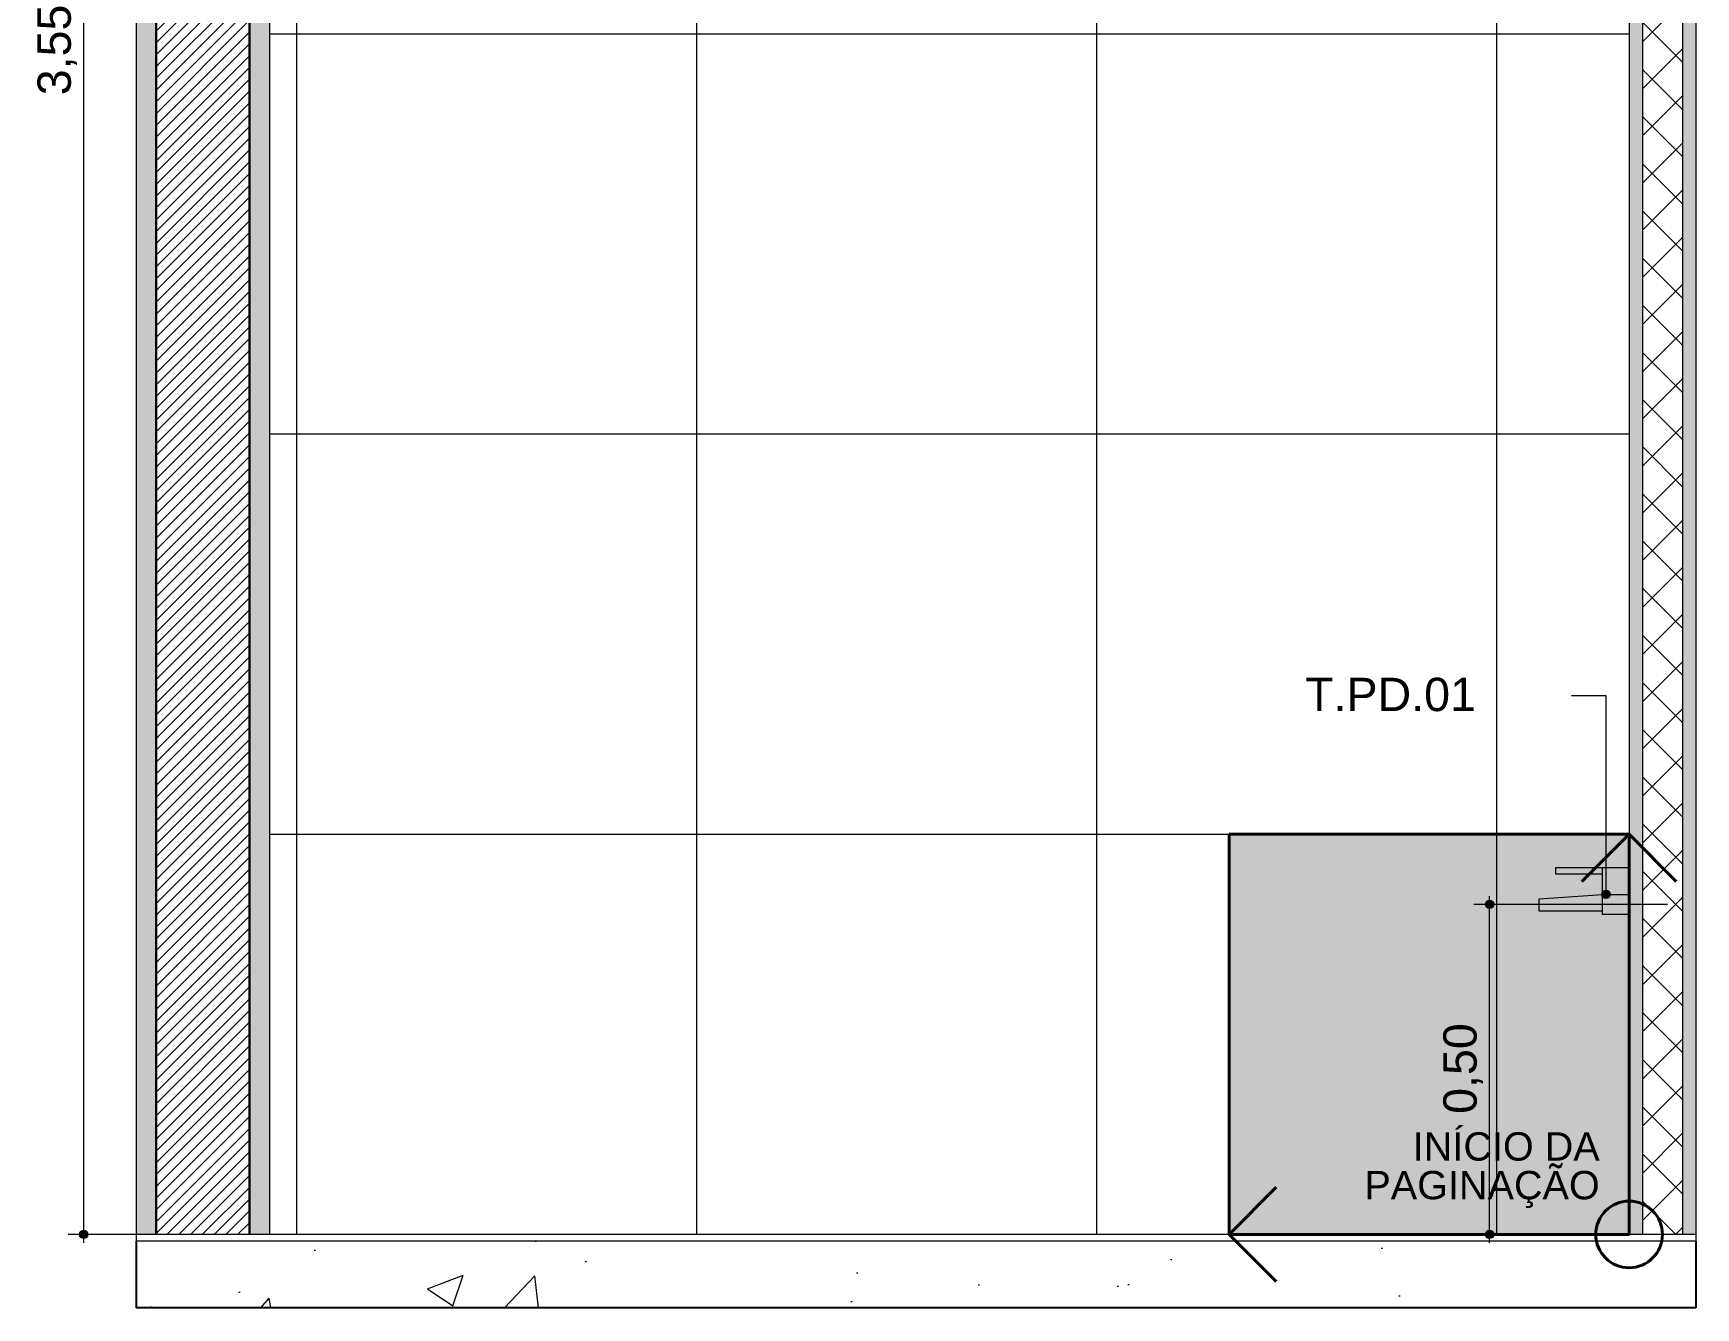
# Model space of a CAD drawing. Header units: metres. Extents: x -1.4 to 64, y -2.2 to 1.7.
# Drawn here: x 26.985 to 29.478, y -2.152 to -0.241 of the extents above; entities that cross this region are included whole.
import ezdxf

# ---------------------------------------------------------------- set-up
doc = ezdxf.new("R2010")
doc.units = ezdxf.units.M
doc.header["$MEASUREMENT"] = 0
for name, color, linetype, lineweight, true_color in [('0_Caneta_No__25', 7, 'Continuous', 13, 0x982312), ('LAJES.EST_Caneta_No__254', 7, 'Continuous', 0, 0xd1c9ad), ('LAJES.EST_Caneta_No__97', 7, 'Continuous', 13, 0x6b6b6b), ('LOUCAS-METAIS.ARQ_Caneta_No__13', 7, 'Continuous', 0, 0xaaaaaa), ('NOTAS-EXECUTIVO.ARQ_Caneta_No__12', 7, 'Continuous', 0, 0x030303), ('NOTAS-EXECUTIVO.ARQ_Caneta_No__24', 7, 'Continuous', 40, 0x851f10), ('PAREDE CONSTRUIR_Caneta_No__97', 7, 'Continuous', 13, 0x6b6b6b)]:
    doc.layers.add(name, color=color, linetype=linetype, lineweight=lineweight, true_color=true_color)
for name, color, linetype, lineweight in [('LAJES.EST_Caneta_No__4', 7, 'Continuous', 25), ('LAJES.EST_Caneta_No__7', 7, 'Continuous', 13), ('NOTAS-EXECUTIVO.ARQ_Caneta_No__1', 7, 'Continuous', 40), ('NOTAS-LAYOUT.EXEC_Caneta_No__241', 7, 'Continuous', 13), ('NOTAS-LAYOUT.EXEC_Caneta_No__5', 7, 'Continuous', 20), ('PAREDE CONSTRUIR_Caneta_No__241', 7, 'Continuous', 13), ('PAREDE CONSTRUIR_Caneta_No__3', 7, 'Continuous', 30), ('PAREDE CONSTRUIR_Caneta_No__83', 84, 'Continuous', 0)]:
    doc.layers.add(name, color=color, linetype=linetype, lineweight=lineweight)
doc.layers.add('NOTAS-LAYOUT.EXEC', color=7, linetype='Continuous')
doc.layers.add('PAREDE CONSTRUIR', color=7, linetype='Continuous')
doc.styles.add('GENERATED_STYLE_1', font='arial.ttf')
doc.dimstyles.new('GENERATED_STYLE__1', dxfattribs={"dimtxt": 0.05, "dimasz": 0.02375, "dimexe": 0.18, "dimexo": 0.267183, "dimgap": 0, "dimtad": 1, "dimzin": 0, "dimdsep": 46, "dimtxsty": 'GENERATED_STYLE_1', "dimblk": 'ARROWHEAD_11', "dimblk1": 'ARROWHEAD_11', "dimblk2": 'ARROWHEAD_11', "dimcen": 0.09, "dimclrd": 256, "dimclre": 256, "dimclrt": 256, "dimadec": 0, "dimazin": 0, "dimtfac": 1, "dimtdec": 4, "dimtmove": 0, "dimatfit": 3, "dimfxl": 0, "dimtolj": 1, "dimtzin": 0, "dimarcsym": 0})
pattern_1 = [(45, (64.37934, -1.54186), (-0.159099, 0.159099), [0, -0.15, 0, -0.225]), (110, (64.87934, -1.54186), (0.2114308, 0.0769545), [0, -0.11, 0, -0.19])]
pattern_2 = [(50, (64.37934, -2.04186), (-0.546554, 0.047817), [0.05715, -0.62865]), (355, (64.37934, -2.04186), (-0.10573, 0.5731705), [0.04572, -0.502922]), (100.4514, (64.4249, -2.04584), (0.440824, 0.525353), [0.04857, -0.534271]), (46.1842, (64.37934, -1.88946), (-0.813237, 0.126127), [0.085725, -0.942975]), (96.6356, (64.4471, -1.9), (0.712212, 0.742278), [0.072855, -0.801407]), (351.1842, (64.3793, -1.88946), (0.712212, 0.742278), [0.06858, -0.75438]), (21, (64.45554, -1.92756), (-0.454843, 0.3067956), [0.05715, -0.62865]), (326, (64.45554, -1.92756), (0.185406, 0.552564), [0.04572, -0.50292]), (71.4514, (64.49344, -1.9531), (0.640249, 0.245768), [0.04857, -0.53427]), (37.5, (64.37934, -2.04186), (0.0092658, 0.2536651), [0, -0.496824, 0, -0.51054, 0, -0.504825]), (7.5, (64.37934, -2.04186), (0.200459, 0.3005417), [0, -0.291084, 0, -0.485394, 0, -0.192405]), (327.5, (64.20941, -2.04186), (-0.4067718, 0.0171862), [0, -0.1905, 0, -0.59436, 0, -0.78867]), (317.5, (64.1332, -2.04186), (0.4443875, 0.0762795), [0, -0.24765, 0, -0.394716, 0, -0.56007])]

# ---------------------------------------------------------------- blocks, each defined once
blk = doc.blocks.new('*D86', base_point=(64.3793, -2.0419))
at = {"layer": '0_Caneta_No__25', "linetype": 'Continuous', "lineweight": 13, "true_color": 0x982312}
for points in [[(29.1629, -1.5469), (29.1633, -1.5492), (29.1647, -1.5513), (29.1667, -1.5526), (29.1691, -1.5531), (29.1715, -1.5526), (29.1735, -1.5513), (29.1749, -1.5492), (29.1754, -1.5469), (29.1749, -1.5445), (29.1735, -1.5424), (29.1715, -1.5411), (29.1691, -1.5406), (29.1667, -1.5411), (29.1647, -1.5424), (29.1633, -1.5445)], [(29.1629, -2.0419), (29.1633, -2.0442), (29.1647, -2.0463), (29.1667, -2.0476), (29.1691, -2.0481), (29.1715, -2.0476), (29.1735, -2.0463), (29.1749, -2.0442), (29.1754, -2.0419), (29.1749, -2.0395), (29.1735, -2.0374), (29.1715, -2.0361), (29.1691, -2.0356), (29.1667, -2.0361), (29.1647, -2.0374), (29.1633, -2.0395)]]:
    blk.add_hatch(color=24, dxfattribs=at).paths.add_polyline_path(points)
at = {"layer": '0_Caneta_No__25', "color": 24, "linetype": 'Continuous', "lineweight": 13, "true_color": 0x982312}
for p, q in [((29.1691, -1.5406), (29.1691, -1.5344)), ((29.1629, -1.5469), (29.1457, -1.5469)), ((29.1691, -2.0356), (29.1691, -1.5531)), ((29.4363, -1.5469), (29.1754, -1.5469)), ((29.1629, -2.0419), (29.1457, -2.0419)), ((29.4363, -2.0419), (29.1754, -2.0419)), ((29.1691, -2.0544), (29.1691, -2.0481))]:
    blk.add_line(p, q, dxfattribs=at)
for centre in [(29.1691, -1.5469), (29.1691, -2.0419)]:
    blk.add_circle(centre, 0.00625, dxfattribs=at)
at = {"layer": '0_Caneta_No__25', "color": 24, "lineweight": 13, "true_color": 0x982312, "insert": (29.1591, -1.8611), "char_height": 0.05, "attachment_point": 7, "rotation": 90, "style": 'GENERATED_STYLE_1'}
blk.add_mtext('\\A1;{\\pql;\\fArial|b0|i0|c0|p0;\\W1.000000;0,50}', dxfattribs=at)
blk = doc.blocks.new('ARROWHEAD_11')
at = {"color": 0, "linetype": 'Continuous', "lineweight": 0}
blk.add_line((0, 0), (-1, 0), dxfattribs=at)
at = {"color": 0, "linetype": 'Continuous', "lineweight": 0, "const_width": 0.25, "flags": 128}
blk.add_lwpolyline([(-0.125, 0, 1), (0.125, 0, 1)], format="xyb", close=True, dxfattribs=at)
blk = doc.blocks.new('*D87', base_point=(64.3793, -2.0419))
at = {"layer": '0_Caneta_No__25', "linetype": 'Continuous', "lineweight": 13, "true_color": 0x982312}
for points in [[(27.0543, 1.5081), (27.0548, 1.5058), (27.0562, 1.5037), (27.0582, 1.5024), (27.0606, 1.5019), (27.063, 1.5024), (27.065, 1.5037), (27.0663, 1.5058), (27.0668, 1.5081), (27.0663, 1.5105), (27.065, 1.5126), (27.063, 1.5139), (27.0606, 1.5144), (27.0582, 1.5139), (27.0562, 1.5126), (27.0548, 1.5105)], [(27.0543, -2.0419), (27.0548, -2.0442), (27.0562, -2.0463), (27.0582, -2.0476), (27.0606, -2.0481), (27.063, -2.0476), (27.065, -2.0463), (27.0663, -2.0442), (27.0668, -2.0419), (27.0663, -2.0395), (27.065, -2.0374), (27.063, -2.0361), (27.0606, -2.0356), (27.0582, -2.0361), (27.0562, -2.0374), (27.0548, -2.0395)]]:
    blk.add_hatch(color=24, dxfattribs=at).paths.add_polyline_path(points)
at = {"layer": '0_Caneta_No__25', "color": 24, "linetype": 'Continuous', "lineweight": 13, "true_color": 0x982312}
for p, q in [((27.0543, 1.5081), (27.0371, 1.5081)), ((27.0606, -2.0356), (27.0606, 1.5019)), ((27.3278, 1.5081), (27.0668, 1.5081)), ((27.0543, -2.0419), (27.0371, -2.0419)), ((27.3278, -2.0419), (27.0668, -2.0419)), ((27.0606, -2.0544), (27.0606, -2.0481))]:
    blk.add_line(p, q, dxfattribs=at)
for centre in [(27.0606, 1.5081), (27.0606, -2.0419)]:
    blk.add_circle(centre, 0.00625, dxfattribs=at)
at = {"layer": '0_Caneta_No__25', "color": 24, "lineweight": 13, "true_color": 0x982312, "insert": (27.0506, -0.3336), "char_height": 0.05, "attachment_point": 7, "rotation": 90, "style": 'GENERATED_STYLE_1'}
blk.add_mtext('\\A1;{\\pql;\\fArial|b0|i0|c0|p0;\\W1.000000;3,55}', dxfattribs=at)
blk = doc.blocks.new('Label_9_8', base_point=(29.3439, -1.5319))
at = {"layer": 'NOTAS-LAYOUT.EXEC', "linetype": 'Continuous', "lineweight": 0, "true_color": 0x000000}
blk.add_hatch(color=18, dxfattribs=at).paths.add_polyline_path([(29.3376, -1.5319), (29.3381, -1.5342), (29.3395, -1.5363), (29.3415, -1.5376), (29.3439, -1.5381), (29.3463, -1.5376), (29.3483, -1.5363), (29.3497, -1.5342), (29.3501, -1.5319), (29.3497, -1.5295), (29.3483, -1.5274), (29.3463, -1.5261), (29.3439, -1.5256), (29.3415, -1.5261), (29.3395, -1.5274), (29.3381, -1.5295)])
at = {"layer": 'NOTAS-LAYOUT.EXEC_Caneta_No__241', "color": 7, "linetype": 'Continuous', "lineweight": 13}
for p, q in [((29.3439, -1.2344), (29.2921, -1.2344)), ((29.3439, -1.5256), (29.3439, -1.2344))]:
    blk.add_line(p, q, dxfattribs=at)
at = {"layer": 'NOTAS-LAYOUT.EXEC_Caneta_No__5', "color": 7, "linetype": 'Continuous', "lineweight": 20}
blk.add_circle((29.3439, -1.5319), 0.00625, dxfattribs=at)
at = {"layer": 'NOTAS-LAYOUT.EXEC_Caneta_No__241', "color": 7, "lineweight": 13, "insert": (29.2896, -1.2071), "char_height": 0.05, "attachment_point": 3, "style": 'GENERATED_STYLE_1'}
blk.add_mtext('\\A1;{\\pqr;\\pt0,241;\\fArial|b0|i0|c0|p0;\\W1.000000;T.PD.01\\fArial|b0|i0|c0|p0;\\W1.000000;\\A1{\\H.66x;\\S^  ;}\\fArial|b0|i0|c0|p0;\\W1.000000;\\fArial|b0|i0|c0|p0;\\W1.000000;\\A1{\\H.66x;\\S^  ;}\\fArial|b0|i0|c0|p0;\\W1.000000;\\fArial|b0|i0|c0|p0;\\W1.000000;\\fArial|b0|i0|c0|p0;\\W1.000000;\\fArial|b0|i0|c0|p0;\\W1.000000;\\fArial|b0|i0|c0|p0;\\W1.000000;\\fArial|b0|i0|c0|p0;\\W1.000000;\\fArial|b0|i0|c0|p0;\\W1.000000;\\A1{\\H.66x;\\S^  ;}\\fArial|b0|i0|c0|p0;\\W1.000000;\\fArial|b0|i0|c0|p0;\\W1.000000;\\A1{\\H.66x;\\S^  ;}\\fArial|b0|i0|c0|p0;\\W1.000000;\\fArial|b0|i0|c0|p0;\\W1.000000;\\fArial|b0|i0|c0|p0;\\W1.000000;\\fArial|b0|i0|c0|p0;\\W1.000000;\\fArial|b0|i0|c0|p0;\\W1.000000;\\fArial|b0|i0|c0|p0;\\W1.000000;\\fArial|b0|i0|c0|p0;\\W1.000000;\\A1{\\H.66x;\\S^  ;}\\fArial|b0|i0|c0|p0;\\W1.000000;\\fArial|b0|i0|c0|p0;\\W1.000000;\\A1{\\H.66x;\\S^  ;}\\fArial|b0|i0|c0|p0;\\W1.000000;\\fArial|b0|i0|c0|p0;\\W1.000000;\\fArial|b0|i0|c0|p0;\\W1.000000;\\fArial|b0|i0|c0|p0;\\W1.000000;\\fArial|b0|i0|c0|p0;\\W1.000000;\\fArial|b0|i0|c0|p0;\\W1.000000;\\fArial|b0|i0|c0|p0;\\W1.000000;\\A1{\\H.66x;\\S^  ;}\\fArial|b0|i0|c0|p0;\\W1.000000;\\fArial|b0|i0|c0|p0;\\W1.000000;\\A1{\\H.66x;\\S^  ;}\\fArial|b0|i0|c0|p0;\\W1.000000;\\fArial|b0|i0|c0|p0;\\W1.000000;\\fArial|b0|i0|c0|p0;\\W1.000000;\\fArial|b0|i0|c0|p0;\\W1.000000;\\fArial|b0|i0|c0|p0;\\W1.000000;\\fArial|b0|i0|c0|p0;\\W1.000000;\\fArial|b0|i0|c0|p0;\\W1.000000;\\A1{\\H.66x;\\S^  ;}\\fArial|b0|i0|c0|p0;\\W1.000000;\\fArial|b0|i0|c0|p0;\\W1.000000;\\A1{\\H.66x;\\S^  ;}\\fArial|b0|i0|c0|p0;\\W1.000000;\\fArial|b0|i0|c0|p0;\\W1.000000;\\fArial|b0|i0|c0|p0;\\W1.000000;\\fArial|b0|i0|c0|p0;\\W1.000000;\\fArial|b0|i0|c0|p0;\\W1.000000;\\fArial|b0|i0|c0|p0;\\W1.000000;\\fArial|b0|i0|c0|p0;\\W1.000000;\\A1{\\H.66x;\\S^  ;}\\fArial|b0|i0|c0|p0;\\W1.000000;}', dxfattribs=at)
blk = doc.blocks.new('símbolo_paginação de piso(1)(1)[6]_8', base_point=(29.3784, -2.0419))
at = {"layer": 'NOTAS-EXECUTIVO.ARQ_Caneta_No__24', "linetype": 'Continuous', "lineweight": 0, "true_color": 0x210704}
blk.add_hatch(color=18, dxfattribs=at).paths.add_polyline_path([(28.7784, -1.4419), (28.7784, -2.0419), (29.3784, -2.0419), (29.3784, -1.4419)])
at = {"layer": 'NOTAS-EXECUTIVO.ARQ_Caneta_No__1', "color": 7, "linetype": 'Continuous', "lineweight": 40}
for p, q in [((29.3784, -1.4419), (29.3077, -1.5126)), ((29.3784, -2.0419), (29.3784, -1.4419)), ((29.3784, -1.4419), (29.4491, -1.5126)), ((28.7784, -2.0419), (28.8491, -1.9711)), ((29.3784, -2.0419), (28.7784, -2.0419)), ((28.7784, -2.0419), (28.8491, -2.1126))]:
    blk.add_line(p, q, dxfattribs=at)
at = {"layer": 'NOTAS-EXECUTIVO.ARQ_Caneta_No__1', "color": 7, "linetype": 'Continuous', "lineweight": 40, "flags": 128}
blk.add_lwpolyline([(28.7784, -1.4419), (28.7784, -2.0419), (29.3784, -2.0419), (29.3784, -1.4419)], close=True, dxfattribs=at)
at = {"layer": 'NOTAS-EXECUTIVO.ARQ_Caneta_No__1', "color": 7, "linetype": 'Continuous', "lineweight": 40}
blk.add_circle((29.3784, -2.0419), 0.05, dxfattribs=at)

msp = doc.modelspace()

# ---------------------------------------------------------------- hatches: boundary and pattern name
at = {"layer": 'LAJES.EST_Caneta_No__254', "linetype": 'Continuous', "lineweight": 0, "true_color": 0xd1c9ad}
h = msp.add_hatch(dxfattribs=at)
h.set_pattern_fill('Haie_OD_0008', color=9, style=0, pattern_type=2)
h.set_pattern_definition(pattern_1)
h.paths.add_polyline_path([(27.1391, -2.0519), (27.2792, -2.0519), (27.2792, -2.0419), (27.1391, -2.0419)])
h = msp.add_hatch(dxfattribs=at)
h.set_pattern_fill('Haie_OD_0008', color=9, style=0, pattern_type=2)
h.set_pattern_definition(pattern_1)
h.paths.add_polyline_path([(29.4784, -2.0419), (27.2792, -2.0419), (27.2792, -2.0519), (29.4784, -2.0519)])
at = {"layer": 'LAJES.EST_Caneta_No__97', "linetype": 'Continuous', "lineweight": 13, "true_color": 0x6b6b6b}
h = msp.add_hatch(dxfattribs=at)
h.set_pattern_fill('AR_CONC_0008', color=251, style=0, pattern_type=2)
h.set_pattern_definition(pattern_2)
h.paths.add_polyline_path([(27.1391, -2.1519), (27.2792, -2.1519), (27.2792, -2.0519), (27.1391, -2.0519)])
h = msp.add_hatch(dxfattribs=at)
h.set_pattern_fill('AR_CONC_0008', color=251, style=0, pattern_type=2)
h.set_pattern_definition(pattern_2)
h.paths.add_polyline_path([(27.2792, -2.0519), (27.2792, -2.1519), (29.4784, -2.1519), (29.4784, -2.0519)])
at = {"layer": 'PAREDE CONSTRUIR', "linetype": 'Continuous', "lineweight": 0, "true_color": 0xffffff}
for points in [[(27.1391, 1.5081), (27.1391, -2.0419), (27.1691, -2.0419), (27.1691, 1.5081)], [(27.3091, -2.0419), (27.3391, -2.0419), (27.3391, 1.5081), (27.3091, 1.5081)], [(29.3784, 1.5081), (29.3784, -2.0419), (29.3984, -2.0419), (29.3984, 1.5081)], [(29.4584, -2.0419), (29.4784, -2.0419), (29.4784, 1.5081), (29.4584, 1.5081)]]:
    msp.add_hatch(color=7, dxfattribs=at).paths.add_polyline_path(points)
at = {"layer": 'PAREDE CONSTRUIR', "linetype": 'Continuous', "lineweight": 0, "true_color": 0x000000}
h = msp.add_hatch(dxfattribs=at)
h.set_pattern_fill('common_brick_0008', color=18, style=0, pattern_type=2)
h.set_pattern_definition([(45, (64.37934, -2.041855), (-0.0088388348, 0.0088388348), [])])
h.paths.add_polyline_path([(27.1691, 1.5081), (27.1691, -2.0419), (27.3091, -2.0419), (27.3091, 1.5081)])
at = {"layer": 'PAREDE CONSTRUIR_Caneta_No__83', "linetype": 'Continuous', "lineweight": 0}
h = msp.add_hatch(dxfattribs=at)
h.set_pattern_fill('Placomur_0008', color=84, style=0, pattern_type=2)
h.set_pattern_definition([(45, (64.37934, -2.041855), (-0.03535534, 0.03535534), []), (135, (64.37934, -2.041855), (0.03535534, 0.03535534), [])])
h.paths.add_polyline_path([(29.3984, 1.5081), (29.3984, -2.0419), (29.4584, -2.0419), (29.4584, 1.5081)])
at = {"layer": 'PAREDE CONSTRUIR_Caneta_No__97', "linetype": 'Continuous', "lineweight": 13, "true_color": 0x6b6b6b}
h = msp.add_hatch(dxfattribs=at)
h.set_pattern_fill('Ceramica_60_x_60_0008', color=251, style=0, pattern_type=2)
h.set_pattern_definition([(180, (31.57965, -2.04186), (0, 0.6), []), (90, (31.57965, -2.04186), (0.6, 0), [])])
h.paths.add_polyline_path([(27.3391, 1.5081), (27.3391, -2.0419), (29.3784, -2.0419), (29.3784, -1.5619), (29.3384, -1.5619), (29.3384, -1.5569), (29.2434, -1.5569), (29.2434, -1.5385), (29.3384, -1.5319), (29.3384, -1.5019), (29.2684, -1.5019), (29.2684, -1.4919), (29.3784, -1.4919), (29.3784, 1.5081)])

# ---------------------------------------------------------------- linework, layer by layer
at = {"layer": 'LAJES.EST_Caneta_No__4', "color": 7, "linetype": 'Continuous', "lineweight": 25}
for p, q in [((27.1391, -2.0519), (27.1391, -2.1519)), ((29.4784, -2.0519), (29.4784, -2.1519)), ((27.2792, -2.1519), (27.1391, -2.1519)), ((29.4784, -2.1519), (27.2792, -2.1519))]:
    msp.add_line(p, q, dxfattribs=at)
at = {"layer": 'LAJES.EST_Caneta_No__7', "color": 7, "linetype": 'Continuous', "lineweight": 13}
for p, q in [((27.1391, -2.0419), (27.1391, -2.0519)), ((29.3784, -2.0419), (27.3391, -2.0419)), ((29.4784, -2.0419), (29.4784, -2.0519)), ((27.2792, -2.0519), (27.1391, -2.0519)), ((29.4784, -2.0519), (27.2792, -2.0519))]:
    msp.add_line(p, q, dxfattribs=at)
at = {"layer": 'LAJES.EST_Caneta_No__7', "color": 7, "linetype": 'Continuous', "lineweight": 13, "flags": 128}
for points in [[(27.2792, -2.0419), (27.1691, -2.0419), (27.1391, -2.0419)], [(27.3391, -2.0419), (27.3091, -2.0419), (27.2792, -2.0419)], [(29.4784, -2.0419), (29.4584, -2.0419), (29.3984, -2.0419), (29.3784, -2.0419)]]:
    msp.add_lwpolyline(points, dxfattribs=at)
at = {"layer": 'LOUCAS-METAIS.ARQ_Caneta_No__13', "color": 253, "linetype": 'Continuous', "lineweight": 0, "true_color": 0xaaaaaa}
for p, q in [((29.2684, -1.5019), (29.2684, -1.4919)), ((29.2684, -1.4919), (29.3384, -1.4919)), ((29.3384, -1.5319), (29.3384, -1.4919)), ((29.3384, -1.4919), (29.3784, -1.4919)), ((29.3384, -1.5019), (29.2684, -1.5019)), ((29.2434, -1.5385), (29.3384, -1.5319)), ((29.2434, -1.5569), (29.2434, -1.5385)), ((29.3384, -1.5619), (29.3384, -1.5319)), ((29.3384, -1.5319), (29.3784, -1.5319)), ((29.3384, -1.5569), (29.2434, -1.5569)), ((29.3784, -1.5619), (29.3384, -1.5619))]:
    msp.add_line(p, q, dxfattribs=at)
at = {"layer": 'PAREDE CONSTRUIR_Caneta_No__241', "color": 7, "linetype": 'Continuous', "lineweight": 13}
for p, q in [((27.3391, 1.5081), (27.3391, -2.0419)), ((29.3784, 1.5081), (29.3784, -2.0419)), ((29.3984, 1.5081), (29.3984, -2.0419)), ((29.4584, 1.5081), (29.4584, -2.0419)), ((29.4784, 1.5081), (29.4784, -2.0419)), ((27.1391, 1.1081), (27.1391, -1.9419)), ((27.1391, -1.9419), (27.1391, -2.0419))]:
    msp.add_line(p, q, dxfattribs=at)
at = {"layer": 'PAREDE CONSTRUIR_Caneta_No__3', "color": 7, "linetype": 'Continuous', "lineweight": 30}
for p, q in [((27.1691, 1.5081), (27.1691, -2.0419)), ((27.3091, 1.5081), (27.3091, -2.0419))]:
    msp.add_line(p, q, dxfattribs=at)

# ---------------------------------------------------------------- block references
at = {"layer": 'NOTAS-EXECUTIVO.ARQ_Caneta_No__1', "color": 7, "linetype": 'Continuous', "lineweight": 40}
msp.add_blockref('símbolo_paginação de piso(1)(1)[6]_8', (29.3784, -2.0419), dxfattribs=at)
at = {"layer": 'NOTAS-LAYOUT.EXEC', "color": 7, "linetype": 'Continuous', "lineweight": 13}
msp.add_blockref('Label_9_8', (29.3439, -1.5319), dxfattribs=at)

# ---------------------------------------------------------------- texts
at = {"layer": 'NOTAS-EXECUTIVO.ARQ_Caneta_No__12', "color": 18, "linetype": 'Continuous', "lineweight": 0, "true_color": 0x030303, "insert": (29.3344, -1.8887), "char_height": 0.0425, "attachment_point": 3, "line_spacing_factor": 0.81868, "style": 'GENERATED_STYLE_1'}
msp.add_mtext('\\A1;{\\pqr;\\fArial|b0|i0|c0|p0;\\W1.000000;INÍCIO DA\\P\\pqr;\\fArial|b0|i0|c0|p0;\\W1.000000;PAGINAÇÃO}', dxfattribs=at)

# ---------------------------------------------------------------- dimensions: what is measured, and where the dimension line sits
at = {"color": 24, "linetype": 'Continuous', "lineweight": 13, "true_color": 0x982312}
for base, p1, p2, picture, middle in [((27.0606, 1.5081), (27.3391, -2.0419), (28.3088, 1.5081), '*D87', (27.0256, -0.2689)), ((29.1691025614, -1.5468552267), (29.3784259957, -2.0418552267), (29.3784259957, -1.5468552267), '*D86', (29.1341025613, -1.7963562193))]:
    dim = msp.add_linear_dim(base=base, p1=p1, p2=p2, angle=90, dimstyle='GENERATED_STYLE__1', dxfattribs=at)
    dim.commit()
    dim.dimension.update_dxf_attribs({"geometry": picture, "text_midpoint": middle, "dimtype": 160, "text_rotation": 90})

doc.saveas('drawing.dxf')
